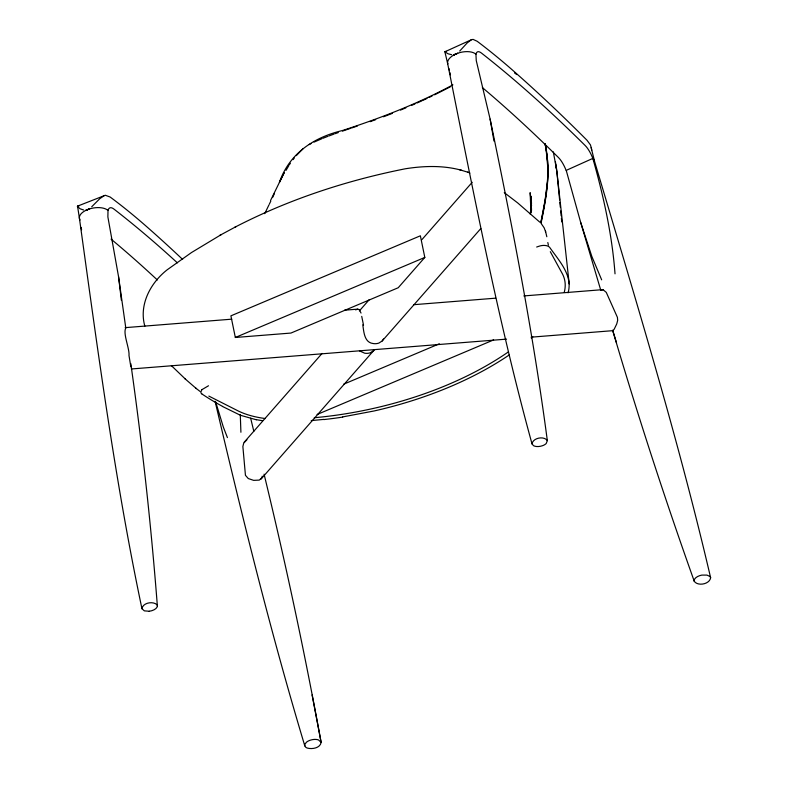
<?xml version="1.0" encoding="UTF-8"?>
<svg xmlns="http://www.w3.org/2000/svg" width="788" height="788" viewBox="0 0 788 788"><rect width="100%" height="100%" fill="white"/><g stroke="black" fill="none" stroke-linecap="round" stroke-linejoin="round"><path stroke-width="1.18" d="M536.667 247.028L539.15 246.201A8.038 4.098 -9.4 0 1 543.651 245.423C545.739 245.423 548.123 245.689 549.63 247.314C558.82 260.483 573.142 275.367 568.079 292.831M531.467 210.928L531.506 208.899M262.197 476.198L262.04 477.292M530.383 213.834L531.161 203.225L530.895 210.957L530.137 192.656L531.555 205.806M531.053 212.76L531.486 208.298M530.363 214.425L530.679 212.189M130.838 366.745L129.005 355.555C129.685 348.503 122.741 333.531 125.775 327.995M540.903 222.521L545.119 199.945L547.532 181.388L547.896 168.563L545.887 146.952L546.389 151.513M541.11 223.004C545.798 199.916 550.457 176.118 546.517 152.537M540.804 222.837C546.419 197.01 550.93 169.981 545.138 143.761M177.369 262.857A1614.908 518.996 68.4 0 0 113.955 209.096A21.709 6.974 68.4 0 0 108.005 210.416L107.877 216.917L118.564 276.775L125.765 327.798M270.609 200.369L284.202 172.651L279.405 182.314C289.432 153.404 313.575 137.447 342.406 130.532C380.338 118.18 417.758 103.839 452.913 84.838M272.549 197.561L274.451 193.484M264.748 213.656L268.944 204.91M601.333 290.417L603.125 289.757L606.268 292.368L617.418 317.377L617.684 320.322L616.748 323.917L614.187 329.217L612.808 330.586M269.358 204.072L270.786 201.176M383.51 338.958L382.19 340.968L378.87 343.076A10.136 8.432 13.1 0 1 373.138 343.538C364.164 342.504 363.849 331.561 362.776 324.814M261.882 477.774L259.252 480.109L253.647 480.365L248.279 478.543L245.442 475.312L242.871 446.569L243.699 443.181L246.93 439.763M286.024 170.385L288.753 165.736M201.846 389.735L200.841 392.05A8.156 4.324 -13.4 0 0 202.161 394.227M289.294 164.8L290.417 163.224M293.067 159.639L294.259 158.093M444.875 51.791L471.48 39.695L473.076 39.4L477.114 41.242A995.067 292.811 65.8 0 1 512.614 70.191A1803.003 530.56 65.8 0 1 587.001 140.264L590.478 144.943L594.487 161.028A15.327 8.057 -13.2 0 0 592.99 158.546L592.832 158.408A15.11 4.442 65.8 0 0 585.248 145.603A1614.908 475.194 65.8 0 0 481.498 53.101A21.709 6.393 65.8 0 0 475.972 54.224A15.327 8.057 -13.2 0 0 457.926 53.18A15.327 8.057 -13.2 0 0 447.751 63.995L444.875 51.791L448.047 53.791L451.652 54.697M260.72 479.439L374.487 349.665M296.318 155.62L302.917 148.853M79.519 218.877L77.539 206.141L105.316 195.257L110.133 197.02A995.037 319.79 68.4 0 1 145.829 225.91A1803.003 579.456 68.4 0 1 182.639 259.449M244.132 442.275L322.056 353.448M359.397 310.886L369.139 299.785M421.895 239.641L472.219 182.274M424.811 257.43L398.226 287.738L290.949 333.058L235.336 337.481L230.904 315.85L420.368 235.799L424.811 257.43L235.336 337.481M382.19 340.968L480.818 228.55M459.7 51.072L467.205 42.916L471.48 39.695M201.915 389.656L208.495 385.775M91.723 206.761L99.702 198.773L104.262 195.562M373.719 350.63L370.399 352.738A10.136 8.432 13.2 0 1 364.667 353.191L359.466 350.857M531.329 338.141L532.846 336.84M221.3 234.578L191.494 252.544L167.174 269.801C150.488 282.843 138.737 304.808 144.854 326.193M309.152 144.598L311.201 143.485M234.617 227.407L236.134 226.58C289.344 199.226 346.71 180.422 405.327 168.78C423.944 165.825 443.299 165.234 461.601 170.287M455.188 54.273L453.799 55.022L457.749 53.249L454.686 54.441M219.635 235.474L236.134 226.58M450.381 86.788L434.602 94.816M87.084 209.766L85.675 210.445L89.665 208.869L86.582 209.903M422.89 100.371L426.958 98.451M428.997 97.495L432.051 96.057M421.954 100.795L417.069 102.992M616.511 342.731L612.64 330.261C637.522 414.705 664.737 498.459 694.297 581.377C698.02 586.499 709.761 584.164 710.628 577.742C677.847 437.192 635.552 299.144 594.408 160.89A15.612 8.205 -13.2 0 0 592.832 158.408L566.119 170.425A15.11 4.452 65.8 0 0 558.534 157.62A1614.908 475.194 65.8 0 0 482.345 87.567M314.067 142.106L321.928 138.688M411.829 105.297L414.971 103.918M343.588 384.239L439.31 343.795M317.101 414.498L493.613 339.923M400.491 110.084L405.869 107.867M322.932 138.294L327.906 136.334M383.539 116.772L392.326 113.383M328.941 135.95L334.082 134.058M370.084 121.677L375.679 119.658M335.136 133.684L338.279 132.581M342.475 131.113L350.611 128.336M351.734 127.952L357.348 126.05M77.618 206.101L78.977 205.904M445.102 51.565L446.353 51.417M342.691 416.911L374.054 410.981A243.413 125.883 -11.6 0 0 509.383 354.846M323.799 419.393L311.24 420.595M149.218 611.252L144.342 610.858L141.948 608.7C114.762 479.784 97.594 349.074 79.47 218.66M357.25 309.191L359.289 309.654L361.032 313.053M125.164 327.65L231.761 319.17M344.494 310.196L357.969 309.123M413.641 304.7L495.672 298.169M523.823 295.933L603.401 289.6M131.369 368.971L506.566 339.126M531.092 337.175L613.241 330.635M83.587 209.982L80.14 208.8L77.323 206.387M256.455 419.817L240.399 415.256L222.482 406.47M459.463 169.686L468.269 172.336M467.717 172.089L469.894 173.074M208.84 396.078L238.666 411.188A90.029 46.64 -11.6 0 0 265.369 418.546M199.945 391.37L195.788 388.11M504.271 192.617L517.696 202.92L539.819 222.177M516.524 74.19L514.623 72.663L516.898 74.564M171.38 365.632L185.594 379.274M184.973 378.752L196.389 388.632M475.932 54.185L476.257 60.558L490.116 119.106C512.22 225.703 533.043 332.635 547.335 440.6L546.192 443.536A7.85 4.068 -11.6 0 1 542.597 445.673L542.44 445.722A7.811 4.048 -11.6 0 1 533.535 445.683L532.018 443.91C497.642 318.667 473.135 191.041 447.692 63.769M566.276 170.563L580.707 222.512L600.742 290.132M107.966 210.376L108.005 210.416A15.327 7.811 -10 0 0 88.719 209.175A15.327 7.811 -10 0 0 80.071 220.019M541.376 223.812L544.144 227.801L545.69 232.027M601.668 279.848L591.877 256.553L580.707 222.512M215.094 401.289C242.212 516.859 270.589 632.183 304.808 745.881L305.685 747.172A8.51 4.413 -11.6 0 0 307.409 748.098C312.186 749.408 320.263 748.098 321.12 742.375C304.7 652.444 285.591 563.016 264.079 474.179M227.417 437.606L223.339 427.066L215.676 401.929M592.832 158.408C603.51 196.064 612.128 234.726 615.024 273.84M550.3 251.677L562.602 274.204A90.029 46.64 -11.6 0 1 564.297 292.131M547.335 440.6C543.937 435.646 532.855 437.882 532.018 443.91M694.297 581.377L694.248 581.209A8.432 4.364 -11.6 0 1 694.258 579.988A8.353 4.324 -11.6 0 1 701.852 575.092L706.935 575.102L709.821 576.422A8.51 4.413 -11.6 0 1 710.628 577.742M304.808 745.881L304.887 744.246L306.591 742.099A8.304 4.295 -11.6 0 1 314.038 739.449M545.473 231.111L546.823 236.745M250.673 418.231L253.815 431.322M449.83 72.447L450.391 74.84M553.314 151.907L556.781 170.651L569.212 283.887M548.389 245.157L547.818 242.537M361.722 316.372L363.534 325.217M141.948 608.7C142.795 602.712 152.941 600.88 156.999 604.751A7.86 4.068 -11.6 0 1 157.354 605.834A7.841 4.058 -11.6 0 1 149.208 611.261M490.116 119.106L493.978 141.072M312.107 694.947L321.12 742.375L318.539 739.952A8.432 4.373 -11.6 0 0 316.668 739.518A8.353 4.324 -11.6 0 0 314.008 739.459M591.286 147.425L591.709 150.311M545.158 144.628L545.798 147.454L545.148 143.958M81.184 227.476L81.588 229.791M555.402 161.707L556.594 169.499L555.934 165.116M449.199 68.852L449.446 70.536M130.808 363.613C142.195 444.048 151.069 524.838 157.354 605.834M118.564 276.775L121.372 300.277M531.082 196.192L531.339 198.576M531.151 197.128L531.516 203.619M556.781 170.651L559.618 199.945M559.864 202.417L560.327 207.264M560.692 210.948L561.154 215.814M561.391 218.256L561.745 221.911M240.281 414.508L240.911 432.267M342.691 417.098A244.979 130.857 -11.6 0 1 323.779 419.58M222.58 406.411A446.885 230.431 -11 0 1 202.25 394.187M262.601 420.694A95.279 48.974 -11.1 0 1 256.573 419.699M508.467 351.852A239.483 124.061 -11.6 0 1 314.264 417.729M355.782 309.979A10.136 4.895 -82.1 0 1 356.521 309.477M111.078 239.138A1614.908 519.006 68.4 0 1 157.344 279.976"/></g></svg>
